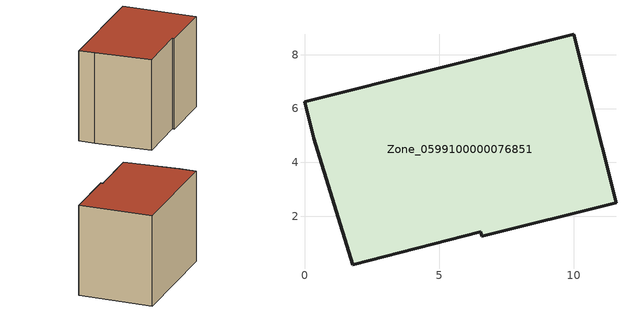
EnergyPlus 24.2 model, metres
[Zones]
Zone_0599100000076851
 floor ground (C_G): 11.56,2.5 6.58,1.25 6.53,1.44 1.79,0.2 0.34,4.9 0,6.26 9.99,8.76 z0
 wall outside (C_F): 11.56,2.5 9.99,8.76 0,6.26 0.34,4.9 1.79,0.2 6.53,1.44 6.58,1.25 11.56,2.5 z0:8.03
 roof outside (C_R): 6.58,1.25 11.56,2.5 9.99,8.76 0,6.26 0.34,4.9 1.79,0.2 6.53,1.44 z8.03
[BUILDING]
Pand.0599100000076851: North Axis=0; Terrain=City; Loads Convergence Tolerance Value=0.04; Temperature Convergence Tolerance Value=0.4; Solar Distribution=FullExterior; Maximum Number of Warmup Days=25; Minimum Number of Warmup Days=1
[Site:Location]
Rotterdam.The.Hague.AP_ZH_NLD Design_Conditions: Latitude=51.96; Longitude=4.45; Time Zone=1; Elevation=-4.5
[SITE:GROUNDTEMPERATURE:BUILDINGSURFACE]
18, 18, 18, 18, 18, 18, 18, 18, 18, 18, 18, 18
[MATERIAL] Thermal Absorptance=0.9; Solar Absorptance=0.7; Visible Absorptance=0.7
Name | Roughness | Thickness | Conductivity | Density | Specific Heat
G.TC.1965-1974 | MediumSmooth | 0.15 | 0.882353 | 540 | 1210
F.TC.1965-1974 | Rough | 0.3 | 0.697674 | 1920 | 840
R.TC.1965-1974 | MediumRough | 0.2 | 0.232558 | 1500 | 1000
[CONSTRUCTION]
C_G: G.TC.1965-1974
C_F: F.TC.1965-1974
C_R: R.TC.1965-1974
[ZONE]
Zone_0599100000076851: Type=1; Multiplier=1; Ceiling Height=Autocalculate; Volume=Autocalculate; Floor Area=autocalculate; Part of Total Floor Area=Yes
[ZONEINFILTRATION:DESIGNFLOWRATE]
Infil_Zone_0599100000076851: Zone or ZoneList or Space or SpaceList=Zone_0599100000076851; Schedule=AlwaysOn; Design Flow Rate Calculation Method=Flow/Area; Flow Rate per Floor Area=0.003; Constant Term Coefficient=1; Temperature Term Coefficient=0; Velocity Term Coefficient=0; Velocity Squared Term Coefficient=0
[HVACTEMPLATE:ZONE:IDEALLOADSAIRSYSTEM]
Zone_0599100000076851: Maximum Heating Supply Air Temperature=50; Minimum Cooling Supply Air Temperature=13; Maximum Heating Supply Air Humidity Ratio=0.0156; Minimum Cooling Supply Air Humidity Ratio=0.0077; Heating Limit=NoLimit; Cooling Limit=NoLimit; Dehumidification Control Type=ConstantSensibleHeatRatio; Cooling Sensible Heat Ratio=0.7; Dehumidification Setpoint=60; Humidification Control Type=None; Humidification Setpoint=30; Outdoor Air Method=None; Outdoor Air Flow Rate per Person=0.00944; Outdoor Air Flow Rate per Zone Floor Area=0; Outdoor Air Flow Rate per Zone=0; Demand Controlled Ventilation Type=None; Outdoor Air Economizer Type=NoEconomizer; Heat Recovery Type=None; Sensible Heat Recovery Effectiveness=0.7; Latent Heat Recovery Effectiveness=0.65
[ZONECONTROL:THERMOSTAT]
ThermostatControl_Zone_0599100000076851: Zone or ZoneList=Zone_0599100000076851; Control Type Schedule=DualSetpointControlType; Control 1=Thermostat_Zone_0599100000076851; Temperature Difference Between Cutout And Setpoint=0
[THERMOSTATSETPOINT:DUALSETPOINT]
Thermostat_Zone_0599100000076851: Heating Setpoint Temperature Schedule=HeatingSetpoint_Zone_0599100000076851; Cooling Setpoint Temperature Schedule=CoolingSetpoint_Zone_0599100000076851
[SCHEDULE:COMPACT]
HeatingSetpoint_Zone_0599100000076851: Through: 12/31, For: AllDays, Until: 24:00, 21
CoolingSetpoint_Zone_0599100000076851: Through: 12/31, For: AllDays, Until: 24:00, 24
DualSetpointControlType: Through: 12/31, For: AllDays, Until: 24:00, 4
AlwaysOn: Through: 12/31, For: AllDays, Until: 24:00, 1
